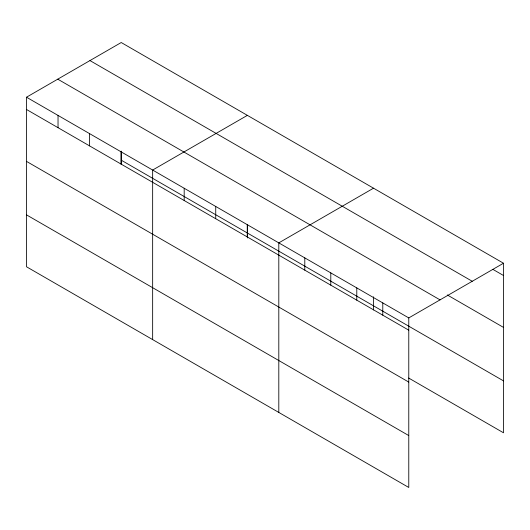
<?xml version="1.0" encoding="UTF-8"?>
<svg xmlns="http://www.w3.org/2000/svg" width="530" height="530" viewBox="0 0 530 530"><rect width="100%" height="100%" fill="white"/><g stroke="black" fill="none" stroke-linecap="round" stroke-linejoin="round"><path stroke-width="0.79" d="M26.5 97.215L408.776 317.921L408.776 487.474L26.5 266.769L26.5 97.215L121.224 42.526L503.5 263.231L503.5 432.785L408.656 378.029M247.371 115.361L152.653 170.044L152.653 339.598M373.524 188.19L278.806 242.879L278.806 412.433M408.776 317.921L503.5 263.231M492.96 269.412L503.5 275.501M89.961 60.572L472.243 281.278M447.293 294.952L503.5 327.401M57.757 79.169L440.039 299.874M121.224 160.173L503.5 380.884M26.5 109.478L408.776 330.183M26.5 161.385L408.776 382.09M26.5 214.862L408.776 435.567M382.786 302.908L382.786 315.178M373.524 296.793L373.524 309.964M356.789 287.903L356.789 300.165M330.793 272.897L330.793 285.16M304.796 257.885L304.796 270.154M247.371 224.78L247.371 237.95M247.265 224.674L247.265 236.936M215.73 206.461L215.73 218.724M184.188 188.256L184.188 200.519M121.224 151.123L121.224 164.293M121.112 151.838L121.112 164.101M89.577 133.626L89.577 145.896M58.035 115.421L58.035 127.684"/></g></svg>
